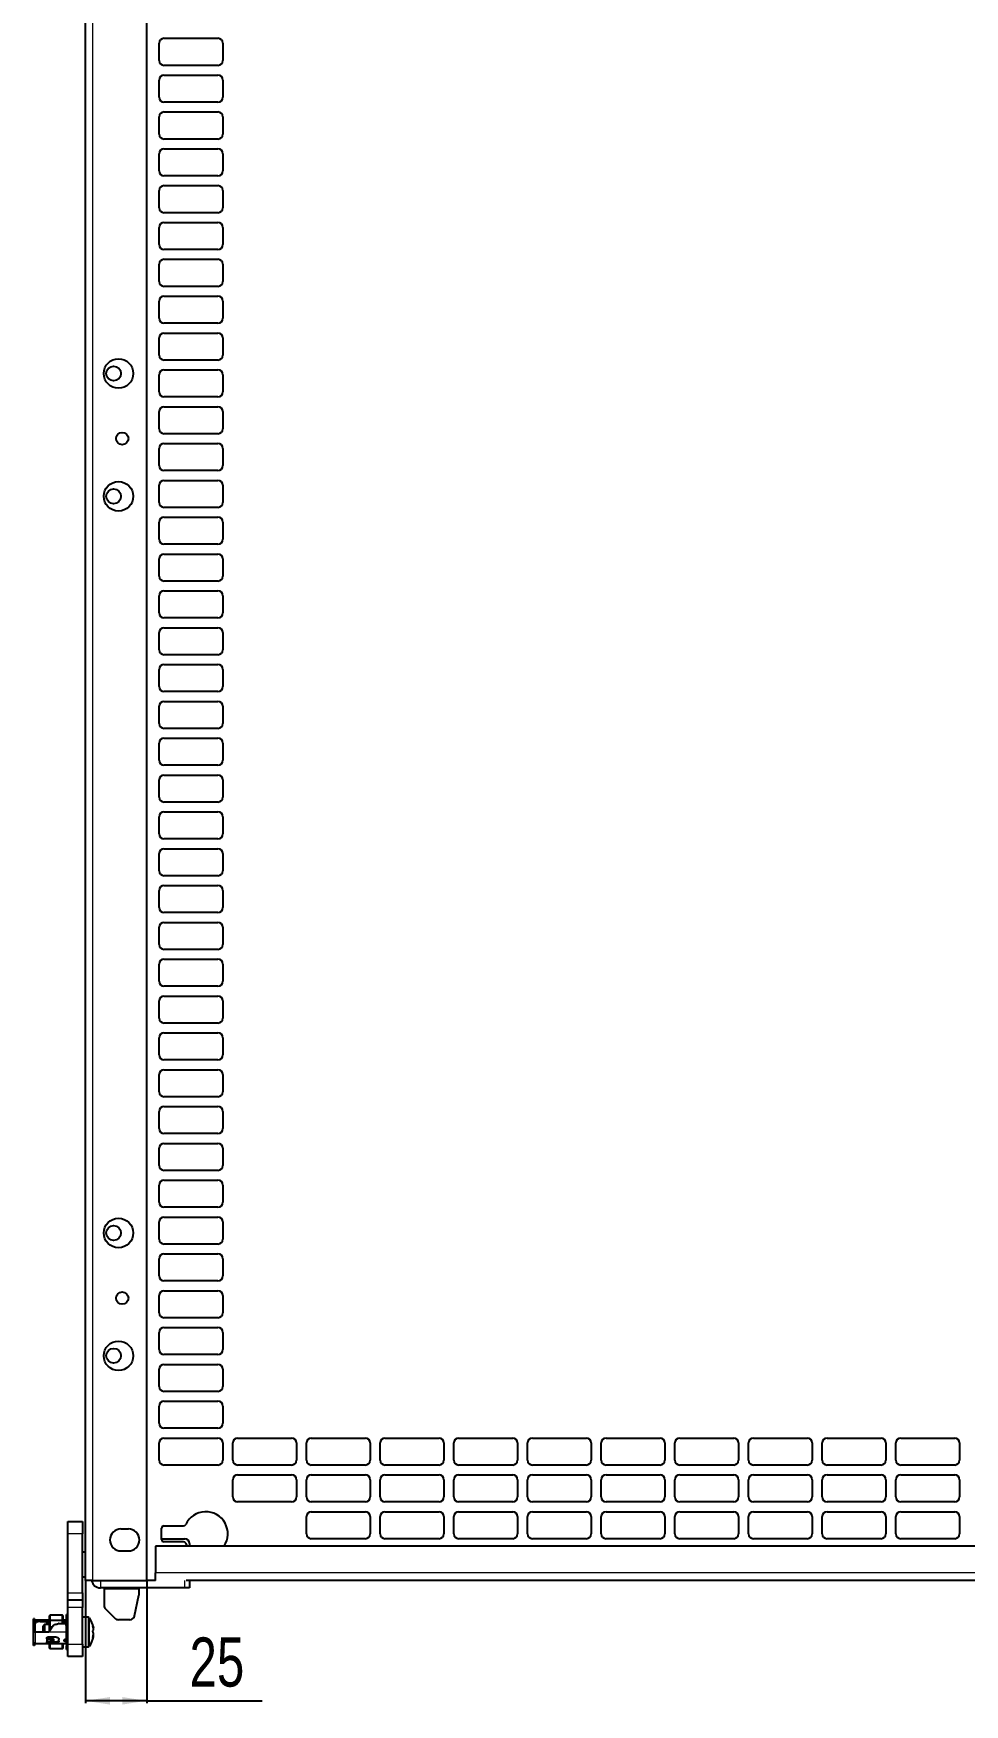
# Model space of a CAD drawing. Header units: millimetres. Extents: x -824 to 1032, y 378 to 1984.
# Drawn here: x 260 to 639, y 491 to 1171 of the extents above; entities that cross this region are included whole.
import ezdxf

# ---------------------------------------------------------------- set-up
doc = ezdxf.new("R2010")
doc.units = ezdxf.units.MM
doc.layers.add('FORMAT', color=7, linetype='Continuous')
doc.styles.add('SLDTEXTSTYLE0', font='TXT', dxfattribs={"width": 0.75})
doc.dimstyles.new('SLDDIMSTYLE0', dxfattribs={"dimtxt": 20, "dimasz": 10, "dimexe": 0, "dimexo": 0.0625, "dimgap": 5, "dimtad": 2, "dimdec": 1, "dimrnd": 1e-09, "dimzin": 12, "dimdsep": 46, "dimtxsty": 'SLDTEXTSTYLE0', "dimsah": 1, "dimcen": 0.09, "dimadec": 0, "dimazin": 3, "dimtfac": 1, "dimtofl": 0, "dimtmove": 0, "dimatfit": 3, "dimfxl": 0, "dimfrac": 2, "dimtolj": 1, "dimtzin": 12, "dimarcsym": 0})

# ---------------------------------------------------------------- blocks, each defined once
blk = doc.blocks.new('_D_7')
at = {"layer": 'FORMAT'}
for p, q in [((281.41, 541.08), (281.41, 491.09)), ((306.41, 541.08), (306.41, 491.09)), ((306.41, 492.09), (281.41, 492.09)), ((306.41, 492.09), (353.36, 492.09))]:
    blk.add_line(p, q, dxfattribs=at)
for points in [[(281.41, 492.09), (291.41, 490.55), (291.41, 493.62)], [(306.41, 492.09), (296.41, 493.62), (296.41, 490.55)]]:
    blk.add_solid(points, dxfattribs=at)
at = {"layer": 'FORMAT', "insert": (323.81, 517.87), "char_height": 20, "attachment_point": 1, "style": 'SLDTEXTSTYLE0'}
blk.add_mtext('25', dxfattribs=at)

msp = doc.modelspace()

# ---------------------------------------------------------------- linework, layer by layer
at = {"color": 7, "linetype": 'Continuous', "lineweight": 25}
for p, q in [((281.41, 541.09), (281.41, 1824.09)), ((306.41, 541.09), (306.41, 1794.89)), ((311.41, 1160.09), (311.41, 1167.09)), ((313.41, 1169.09), (335.41, 1169.09)), ((337.41, 1167.09), (337.41, 1160.09)), ((335.41, 1158.09), (313.41, 1158.09)), ((311.41, 1145.09), (311.41, 1152.09)), ((313.41, 1154.09), (335.41, 1154.09)), ((337.41, 1152.09), (337.41, 1145.09)), ((311.41, 1130.09), (311.41, 1137.09)), ((335.41, 1143.09), (313.41, 1143.09)), ((313.41, 1139.09), (335.41, 1139.09)), ((337.41, 1137.09), (337.41, 1130.09)), ((335.41, 1128.09), (313.41, 1128.09)), ((313.41, 1124.09), (335.41, 1124.09)), ((311.41, 1115.09), (311.41, 1122.09)), ((337.41, 1122.09), (337.41, 1115.09)), ((335.41, 1113.09), (313.41, 1113.09)), ((311.41, 1100.09), (311.41, 1107.09)), ((313.41, 1109.09), (335.41, 1109.09)), ((337.41, 1107.09), (337.41, 1100.09)), ((335.41, 1098.09), (313.41, 1098.09)), ((311.41, 1085.09), (311.41, 1092.09)), ((313.41, 1094.09), (335.41, 1094.09)), ((337.41, 1092.09), (337.41, 1085.09)), ((335.41, 1083.09), (313.41, 1083.09)), ((311.41, 1070.09), (311.41, 1077.09)), ((313.41, 1079.09), (335.41, 1079.09)), ((337.41, 1077.09), (337.41, 1070.09)), ((311.41, 1055.09), (311.41, 1062.09)), ((335.41, 1068.09), (313.41, 1068.09)), ((313.41, 1064.09), (335.41, 1064.09)), ((337.41, 1062.09), (337.41, 1055.09)), ((335.41, 1053.09), (313.41, 1053.09)), ((313.41, 1049.09), (335.41, 1049.09)), ((311.41, 1040.09), (311.41, 1047.09)), ((337.41, 1047.09), (337.41, 1040.09)), ((335.41, 1038.09), (313.41, 1038.09)), ((311.41, 1025.09), (311.41, 1032.09)), ((313.41, 1034.09), (335.41, 1034.09)), ((337.41, 1032.09), (337.41, 1025.09)), ((335.41, 1023.09), (313.41, 1023.09)), ((311.41, 1010.09), (311.41, 1017.09)), ((313.41, 1019.09), (335.41, 1019.09)), ((337.41, 1017.09), (337.41, 1010.09)), ((335.41, 1008.09), (313.41, 1008.09)), ((311.41, 995.09), (311.41, 1002.09)), ((313.41, 1004.09), (335.41, 1004.09)), ((337.41, 1002.09), (337.41, 995.09)), ((311.41, 980.09), (311.41, 987.09)), ((335.41, 993.09), (313.41, 993.09)), ((313.41, 989.09), (335.41, 989.09)), ((337.41, 987.09), (337.41, 980.09)), ((335.41, 978.09), (313.41, 978.09)), ((313.41, 974.09), (335.41, 974.09)), ((311.41, 965.09), (311.41, 972.09)), ((337.41, 972.09), (337.41, 965.09)), ((335.41, 963.09), (313.41, 963.09)), ((311.41, 950.09), (311.41, 957.09)), ((313.41, 959.09), (335.41, 959.09)), ((337.41, 957.09), (337.41, 950.09)), ((335.41, 948.09), (313.41, 948.09)), ((311.41, 935.09), (311.41, 942.09)), ((313.41, 944.09), (335.41, 944.09)), ((337.41, 942.09), (337.41, 935.09)), ((335.41, 933.09), (313.41, 933.09)), ((311.41, 920.09), (311.41, 927.09)), ((313.41, 929.09), (335.41, 929.09)), ((337.41, 927.09), (337.41, 920.09)), ((311.41, 905.09), (311.41, 912.09)), ((335.41, 918.09), (313.41, 918.09)), ((313.41, 914.09), (335.41, 914.09)), ((337.41, 912.09), (337.41, 905.09)), ((335.41, 903.09), (313.41, 903.09)), ((313.41, 899.09), (335.41, 899.09)), ((311.41, 890.09), (311.41, 897.09)), ((337.41, 897.09), (337.41, 890.09)), ((335.41, 888.09), (313.41, 888.09)), ((311.41, 875.09), (311.41, 882.09)), ((313.41, 884.09), (335.41, 884.09)), ((337.41, 882.09), (337.41, 875.09)), ((335.41, 873.09), (313.41, 873.09)), ((311.41, 860.09), (311.41, 867.09)), ((313.41, 869.09), (335.41, 869.09)), ((337.41, 867.09), (337.41, 860.09)), ((335.41, 858.09), (313.41, 858.09)), ((311.41, 845.09), (311.41, 852.09)), ((313.41, 854.09), (335.41, 854.09)), ((337.41, 852.09), (337.41, 845.09)), ((311.41, 830.09), (311.41, 837.09)), ((335.41, 843.09), (313.41, 843.09)), ((313.41, 839.09), (335.41, 839.09)), ((337.41, 837.09), (337.41, 830.09)), ((335.41, 828.09), (313.41, 828.09)), ((313.41, 824.09), (335.41, 824.09)), ((311.41, 815.09), (311.41, 822.09)), ((337.41, 822.09), (337.41, 815.09)), ((335.41, 813.09), (313.41, 813.09)), ((311.41, 800.09), (311.41, 807.09)), ((313.41, 809.09), (335.41, 809.09)), ((337.41, 807.09), (337.41, 800.09)), ((335.41, 798.09), (313.41, 798.09)), ((311.41, 785.09), (311.41, 792.09)), ((313.41, 794.09), (335.41, 794.09)), ((337.41, 792.09), (337.41, 785.09)), ((335.41, 783.09), (313.41, 783.09)), ((311.41, 770.09), (311.41, 777.09)), ((313.41, 779.09), (335.41, 779.09)), ((337.41, 777.09), (337.41, 770.09)), ((335.41, 768.09), (313.41, 768.09)), ((313.41, 764.09), (335.41, 764.09)), ((311.41, 755.09), (311.41, 762.09)), ((337.41, 762.09), (337.41, 755.09)), ((335.41, 753.09), (313.41, 753.09)), ((313.41, 749.09), (335.41, 749.09)), ((311.41, 740.09), (311.41, 747.09)), ((337.41, 747.09), (337.41, 740.09)), ((335.41, 738.09), (313.41, 738.09)), ((311.41, 725.09), (311.41, 732.09)), ((313.41, 734.09), (335.41, 734.09)), ((337.41, 732.09), (337.41, 725.09)), ((335.41, 723.09), (313.41, 723.09)), ((311.41, 710.09), (311.41, 717.09)), ((313.41, 719.09), (335.41, 719.09)), ((337.41, 717.09), (337.41, 710.09)), ((335.41, 708.09), (313.41, 708.09)), ((311.41, 695.09), (311.41, 702.09)), ((313.41, 704.09), (335.41, 704.09)), ((337.41, 702.09), (337.41, 695.09)), ((335.41, 693.09), (313.41, 693.09)), ((313.41, 689.09), (335.41, 689.09)), ((311.41, 680.09), (311.41, 687.09)), ((337.41, 687.09), (337.41, 680.09)), ((335.41, 678.09), (313.41, 678.09)), ((313.41, 674.09), (335.41, 674.09)), ((311.41, 665.09), (311.41, 672.09)), ((337.41, 672.09), (337.41, 665.09)), ((335.41, 663.09), (313.41, 663.09)), ((311.41, 650.09), (311.41, 657.09)), ((313.41, 659.09), (335.41, 659.09)), ((337.41, 657.09), (337.41, 650.09)), ((335.41, 648.09), (313.41, 648.09)), ((311.41, 635.09), (311.41, 642.09)), ((313.41, 644.09), (335.41, 644.09)), ((337.41, 642.09), (337.41, 635.09)), ((335.41, 633.09), (313.41, 633.09)), ((311.41, 620.09), (311.41, 627.09)), ((313.41, 629.09), (335.41, 629.09)), ((337.41, 627.09), (337.41, 620.09)), ((335.41, 618.09), (313.41, 618.09)), ((313.41, 614.09), (335.41, 614.09)), ((311.41, 605.09), (311.41, 612.09)), ((337.41, 612.09), (337.41, 605.09)), ((335.41, 603.09), (313.41, 603.09)), ((313.41, 599.09), (335.41, 599.09)), ((343.41, 599.09), (365.41, 599.09)), ((373.41, 599.09), (395.41, 599.09)), ((403.41, 599.09), (425.41, 599.09)), ((433.41, 599.09), (455.41, 599.09)), ((463.41, 599.09), (485.41, 599.09)), ((493.41, 599.09), (515.41, 599.09)), ((523.41, 599.09), (545.41, 599.09)), ((553.41, 599.09), (575.41, 599.09)), ((583.41, 599.09), (605.41, 599.09)), ((613.41, 599.09), (635.41, 599.09)), ((311.41, 590.09), (311.41, 597.09)), ((337.41, 597.09), (337.41, 590.09)), ((341.41, 590.09), (341.41, 597.09)), ((367.41, 597.09), (367.41, 590.09)), ((371.41, 590.09), (371.41, 597.09)), ((397.41, 597.09), (397.41, 590.09)), ((401.41, 590.09), (401.41, 597.09)), ((427.41, 597.09), (427.41, 590.09)), ((431.41, 590.09), (431.41, 597.09)), ((457.41, 597.09), (457.41, 590.09)), ((461.41, 590.09), (461.41, 597.09)), ((487.41, 597.09), (487.41, 590.09)), ((491.41, 590.09), (491.41, 597.09)), ((517.41, 597.09), (517.41, 590.09)), ((521.41, 590.09), (521.41, 597.09)), ((547.41, 597.09), (547.41, 590.09)), ((551.41, 590.09), (551.41, 597.09)), ((577.41, 597.09), (577.41, 590.09)), ((581.41, 590.09), (581.41, 597.09)), ((607.41, 597.09), (607.41, 590.09)), ((611.41, 590.09), (611.41, 597.09)), ((637.41, 597.09), (637.41, 590.09)), ((335.41, 588.09), (313.41, 588.09)), ((365.41, 588.09), (343.41, 588.09)), ((395.41, 588.09), (373.41, 588.09)), ((425.41, 588.09), (403.41, 588.09)), ((455.41, 588.09), (433.41, 588.09)), ((485.41, 588.09), (463.41, 588.09)), ((515.41, 588.09), (493.41, 588.09)), ((545.41, 588.09), (523.41, 588.09)), ((575.41, 588.09), (553.41, 588.09)), ((605.41, 588.09), (583.41, 588.09)), ((635.41, 588.09), (613.41, 588.09)), ((341.41, 575.09), (341.41, 582.09)), ((343.41, 584.09), (365.41, 584.09)), ((367.41, 582.09), (367.41, 575.09)), ((371.41, 575.09), (371.41, 582.09)), ((373.41, 584.09), (395.41, 584.09)), ((397.41, 582.09), (397.41, 575.09)), ((401.41, 575.09), (401.41, 582.09)), ((403.41, 584.09), (425.41, 584.09)), ((427.41, 582.09), (427.41, 575.09)), ((431.41, 575.09), (431.41, 582.09)), ((433.41, 584.09), (455.41, 584.09)), ((457.41, 582.09), (457.41, 575.09)), ((461.41, 575.09), (461.41, 582.09)), ((463.41, 584.09), (485.41, 584.09)), ((487.41, 582.09), (487.41, 575.09)), ((491.41, 575.09), (491.41, 582.09)), ((493.41, 584.09), (515.41, 584.09)), ((517.41, 582.09), (517.41, 575.09)), ((521.41, 575.09), (521.41, 582.09)), ((523.41, 584.09), (545.41, 584.09)), ((547.41, 582.09), (547.41, 575.09)), ((551.41, 575.09), (551.41, 582.09)), ((553.41, 584.09), (575.41, 584.09)), ((577.41, 582.09), (577.41, 575.09)), ((581.41, 575.09), (581.41, 582.09)), ((583.41, 584.09), (605.41, 584.09)), ((607.41, 582.09), (607.41, 575.09)), ((611.41, 575.09), (611.41, 582.09)), ((613.41, 584.09), (635.41, 584.09)), ((637.41, 582.09), (637.41, 575.09)), ((365.41, 573.09), (343.41, 573.09)), ((395.41, 573.09), (373.41, 573.09)), ((425.41, 573.09), (403.41, 573.09)), ((455.41, 573.09), (433.41, 573.09)), ((485.41, 573.09), (463.41, 573.09)), ((515.41, 573.09), (493.41, 573.09)), ((545.41, 573.09), (523.41, 573.09)), ((575.41, 573.09), (553.41, 573.09)), ((605.41, 573.09), (583.41, 573.09)), ((635.41, 573.09), (613.41, 573.09)), ((274.26, 565.09), (280.26, 565.09)), ((274.26, 560.09), (274.26, 565.09)), ((280.26, 565.09), (280.26, 560.09)), ((371.41, 560.09), (371.41, 567.09)), ((373.41, 569.09), (395.41, 569.09)), ((397.41, 567.09), (397.41, 560.09)), ((401.41, 560.09), (401.41, 567.09)), ((403.41, 569.09), (425.41, 569.09)), ((427.41, 567.09), (427.41, 560.09)), ((431.41, 560.09), (431.41, 567.09)), ((433.41, 569.09), (455.41, 569.09)), ((457.41, 567.09), (457.41, 560.09)), ((461.41, 560.09), (461.41, 567.09)), ((463.41, 569.09), (485.41, 569.09)), ((487.41, 567.09), (487.41, 560.09)), ((491.41, 560.09), (491.41, 567.09)), ((493.41, 569.09), (515.41, 569.09)), ((517.41, 567.09), (517.41, 560.09)), ((521.41, 560.09), (521.41, 567.09)), ((523.41, 569.09), (545.41, 569.09)), ((547.41, 567.09), (547.41, 560.09)), ((551.41, 560.09), (551.41, 567.09)), ((553.41, 569.09), (575.41, 569.09)), ((577.41, 567.09), (577.41, 560.09)), ((581.41, 560.09), (581.41, 567.09)), ((583.41, 569.09), (605.41, 569.09)), ((607.41, 567.09), (607.41, 560.09)), ((611.41, 560.09), (611.41, 567.09)), ((613.41, 569.09), (635.41, 569.09)), ((637.41, 567.09), (637.41, 560.09)), ((274.26, 536.09), (274.26, 560.09)), ((280.26, 536.09), (280.26, 560.09)), ((295.91, 562.09), (298.91, 562.09)), ((312.41, 557.83), (312.41, 562.33)), ((312.41, 558.09), (321.86, 558.09)), ((313.41, 563.33), (321.36, 563.33)), ((395.41, 558.09), (373.41, 558.09)), ((425.41, 558.09), (403.41, 558.09)), ((455.41, 558.09), (433.41, 558.09)), ((485.41, 558.09), (463.41, 558.09)), ((515.41, 558.09), (493.41, 558.09)), ((545.41, 558.09), (523.41, 558.09)), ((575.41, 558.09), (553.41, 558.09)), ((605.41, 558.09), (583.41, 558.09)), ((635.41, 558.09), (613.41, 558.09)), ((281.41, 552.59), (280.26, 552.59)), ((295.91, 553.09), (298.91, 553.09)), ((309.91, 555.08), (309.91, 544.18)), ((938.91, 555.08), (309.91, 555.08)), ((321.36, 556.83), (313.41, 556.83)), ((322.93, 555.08), (322.26, 556.25)), ((323.86, 556.09), (323.86, 555.08)), ((280.26, 542.59), (281.41, 542.59)), ((284.51, 541.09), (281.41, 541.09)), ((284.51, 541.09), (306.41, 541.09)), ((321.86, 538.09), (287.51, 538.09)), ((289.01, 538.09), (289.01, 537.49)), ((303.16, 538.09), (303.16, 537.49)), ((309.91, 541.09), (306.41, 541.09)), ((309.91, 541.08), (309.91, 544.18)), ((323.86, 538.09), (321.86, 538.09)), ((925.83, 541.08), (322.48, 541.08)), ((323.86, 541.08), (323.86, 538.09)), ((274.26, 533.09), (274.26, 536.09)), ((280.26, 533.09), (274.26, 533.09)), ((274.26, 530.09), (274.26, 533.09)), ((280.26, 536.09), (280.26, 533.09)), ((280.26, 533.09), (280.26, 530.09)), ((289.01, 537.49), (289.01, 530.91)), ((301.48, 526.69), (303.16, 535.09)), ((303.16, 537.49), (303.16, 535.09)), ((260.76, 525.52), (260.26, 525.52)), ((260.26, 521.91), (260.26, 525.52)), ((260.76, 525.52), (260.76, 521.91)), ((262.96, 524.94), (260.96, 524.94)), ((261.46, 524.48), (260.96, 524.48)), ((260.96, 524.48), (260.96, 524.03)), ((260.96, 524.03), (261.46, 524.03)), ((261.46, 524.03), (261.46, 524.48)), ((262.96, 524.44), (262.96, 524.94)), ((266.86, 524.94), (262.96, 524.94)), ((262.96, 524.44), (266.86, 524.44)), ((266.16, 524.03), (266.86, 524.03)), ((266.97, 526.93), (266.86, 526.7)), ((266.86, 524.75), (266.86, 526.7)), ((266.97, 524.78), (266.86, 524.75)), ((266.86, 522.09), (266.86, 524.75)), ((266.97, 526.93), (266.97, 524.78)), ((272.06, 526.93), (266.97, 526.93)), ((272.06, 524.78), (266.97, 524.78)), ((266.97, 524.78), (266.97, 522.09)), ((272.06, 524.78), (272.06, 526.93)), ((272.26, 526.8), (272.06, 526.93)), ((272.26, 524.76), (272.06, 524.78)), ((272.06, 523.59), (272.06, 524.78)), ((272.26, 526.8), (272.26, 524.76)), ((273.56, 524.94), (272.26, 524.94)), ((272.26, 524.76), (272.26, 523.59)), ((272.26, 524.44), (273.56, 524.44)), ((273.46, 524.24), (272.26, 524.24)), ((273.46, 524.24), (273.46, 523.21)), ((274.26, 527.19), (273.76, 527.19)), ((273.76, 521.92), (273.76, 527.19)), ((274.26, 515.09), (274.26, 530.09)), ((280.26, 515.09), (280.26, 530.09)), ((282.58, 526.09), (280.26, 526.09)), ((289.59, 529.5), (293.42, 525.67)), ((299.52, 525.09), (294.84, 525.09)), ((260.76, 521.91), (260.26, 521.91)), ((260.26, 520.22), (260.26, 521.91)), ((260.76, 520.22), (260.26, 520.22)), ((260.26, 520.09), (260.26, 520.22)), ((260.96, 520.09), (260.26, 520.09)), ((260.26, 515.94), (260.26, 520.09)), ((260.76, 521.91), (260.76, 520.22)), ((260.76, 520.22), (260.76, 520.09)), ((266.56, 520.09), (260.96, 520.09)), ((264.76, 523.09), (264.26, 522.59)), ((264.26, 520.09), (264.26, 522.59)), ((266.86, 523.09), (264.76, 523.09)), ((264.76, 523.09), (264.76, 520.09)), ((265.66, 523.79), (265.66, 523.63)), ((265.66, 523.63), (266.86, 523.75)), ((265.66, 523.63), (265.66, 523.09)), ((265.66, 517.27), (265.66, 517.59)), ((265.66, 517.27), (265.66, 516.14)), ((269.46, 518.04), (266.16, 518.04)), ((267.71, 522.09), (266.56, 520.09)), ((266.97, 522.09), (266.86, 522.09)), ((266.86, 520.61), (266.86, 522.09)), ((266.86, 517.31), (266.86, 518.04)), ((267.71, 522.09), (266.97, 522.09)), ((266.97, 522.09), (266.97, 520.81)), ((266.97, 518.04), (266.97, 517.26)), ((268.54, 517.03), (268.31, 517.33)), ((270.66, 523.59), (272.81, 523.59)), ((273.46, 523.54), (273.56, 523.54)), ((273.76, 523.09), (273.52, 523.09)), ((273.56, 522.84), (273.56, 520.09)), ((273.76, 521.53), (273.56, 521.54)), ((273.76, 520.09), (273.56, 520.09)), ((273.76, 521.92), (274.26, 521.92)), ((273.76, 521.39), (273.76, 521.92)), ((274.26, 521.39), (273.76, 521.39)), ((273.76, 515.76), (273.76, 520.09)), ((273.76, 520.09), (274.26, 520.09)), ((260.26, 514.65), (260.26, 515.94)), ((260.76, 514.65), (260.26, 514.65)), ((260.76, 515.27), (260.76, 514.65)), ((262.96, 515.24), (260.96, 515.24)), ((273.56, 515.24), (262.96, 515.24)), ((265.66, 515.93), (265.66, 516.14)), ((269.46, 515.69), (266.16, 515.69)), ((266.86, 513.47), (266.86, 515.24)), ((266.86, 513.47), (266.97, 513.24)), ((266.97, 515.24), (266.97, 513.24)), ((272.06, 513.24), (266.97, 513.24)), ((267.74, 516.14), (269.46, 516.14)), ((268.59, 516.89), (268.59, 516.86)), ((270.66, 516.33), (270.66, 517.01)), ((272.06, 513.24), (272.06, 515.24)), ((272.06, 513.24), (272.26, 513.37)), ((272.26, 515.24), (272.26, 513.37)), ((272.76, 516.6), (272.76, 516.72)), ((273.31, 517.13), (273.56, 517.13)), ((273.31, 516.63), (273.56, 516.63)), ((273.31, 516.24), (273.56, 516.24)), ((273.46, 517.13), (273.46, 516.63)), ((273.46, 517.09), (273.72, 517.09)), ((274.26, 515.76), (273.76, 515.76)), ((273.76, 515.76), (273.76, 514.45)), ((274.26, 514.45), (273.76, 514.45)), ((273.76, 512.99), (273.76, 514.45)), ((273.76, 512.99), (274.26, 512.99)), ((274.26, 510.09), (274.26, 515.09)), ((280.26, 515.09), (280.26, 510.09)), ((280.26, 514.09), (282.58, 514.09)), ((280.26, 510.09), (274.26, 510.09))]:
    msp.add_line(p, q, dxfattribs=at)
at = {"color": 8, "linetype": 'Continuous', "lineweight": 18}
for p, q in [((284.51, 541.09), (284.51, 1794.89)), ((280.26, 560.09), (274.26, 560.09)), ((287.51, 541.09), (287.51, 538.09)), ((938.91, 544.18), (309.91, 544.18)), ((321.86, 538.09), (321.86, 541.08)), ((274.26, 536.09), (280.26, 536.09)), ((303.16, 537.49), (289.01, 537.49)), ((273.56, 523.54), (273.56, 524.44)), ((280.26, 530.09), (274.26, 530.09)), ((282.58, 526.09), (282.58, 523.65)), ((283.02, 525.86), (283.02, 523.51)), ((260.96, 523.83), (260.96, 520.09)), ((260.96, 520.09), (260.96, 515.24)), ((273.56, 520.09), (266.56, 520.09)), ((273.56, 517.13), (273.56, 520.09)), ((282.58, 523.65), (282.58, 514.09)), ((283.02, 523.51), (283.02, 514.31)), ((266.16, 516.14), (266.16, 515.69)), ((269.46, 515.69), (269.46, 516.14)), ((273.31, 516.63), (273.31, 516.24)), ((273.56, 515.24), (273.56, 516.24)), ((274.26, 515.09), (280.26, 515.09))]:
    msp.add_line(p, q, dxfattribs=at)
at = {"color": 7, "linetype": 'Continuous', "lineweight": 25, "flags": 128}
for points in [[(260.96, 524.94), (260.82, 524.92), (260.76, 524.91)], [(273.76, 524.47), (273.7, 524.45), (273.56, 524.44)], [(273.76, 523.56), (273.7, 523.55), (273.56, 523.54)], [(273.46, 516.96), (273.5, 517.05), (273.52, 517.09)], [(273.76, 517.01), (273.75, 517.04), (273.74, 517.06), (273.72, 517.08), (273.7, 517.1), (273.67, 517.11), (273.63, 517.12), (273.6, 517.13), (273.56, 517.13)], [(273.76, 516.61), (273.7, 516.62), (273.56, 516.63)]]:
    msp.add_lwpolyline(points, dxfattribs=at)
at = {"color": 7, "linetype": 'Continuous', "lineweight": 25}
for centre, radius in [((294.91, 1032.59), 6), ((292.91, 1032.59), 3), ((296.41, 1006.09), 2.5), ((294.91, 982.59), 6), ((292.91, 982.59), 3), ((294.91, 682.59), 6), ((292.91, 682.59), 3), ((296.41, 656.09), 2.5), ((294.91, 632.59), 6), ((292.91, 632.59), 3)]:
    msp.add_circle(centre, radius, dxfattribs=at)
for centre, radius, start, end in [((313.41, 1167.09), 2, 90, 180), ((335.41, 1167.09), 2, 0, 90), ((313.41, 1160.09), 2, 180, 270), ((335.41, 1160.09), 2, 270, 0), ((313.41, 1152.09), 2, 90, 180), ((335.41, 1152.09), 2, 0, 90), ((313.41, 1145.09), 2, 180, 270), ((335.41, 1145.09), 2, 270, 0), ((313.41, 1137.09), 2, 90, 180), ((335.41, 1137.09), 2, 0, 90), ((313.41, 1130.09), 2, 180, 270), ((335.41, 1130.09), 2, 270, 0), ((313.41, 1122.09), 2, 90, 180), ((335.41, 1122.09), 2, 0, 90), ((313.41, 1115.09), 2, 180, 270), ((335.41, 1115.09), 2, 270, 0), ((313.41, 1107.09), 2, 90, 180), ((335.41, 1107.09), 2, 0, 90), ((313.41, 1100.09), 2, 180, 270), ((335.41, 1100.09), 2, 270, 0), ((313.41, 1092.09), 2, 90, 180), ((335.41, 1092.09), 2, 0, 90), ((313.41, 1085.09), 2, 180, 270), ((335.41, 1085.09), 2, 270, 0), ((313.41, 1077.09), 2, 90, 180), ((335.41, 1077.09), 2, 0, 90), ((313.41, 1070.09), 2, 180, 270), ((335.41, 1070.09), 2, 270, 0), ((313.41, 1062.09), 2, 90, 180), ((335.41, 1062.09), 2, 0, 90), ((313.41, 1055.09), 2, 180, 270), ((335.41, 1055.09), 2, 270, 0), ((313.41, 1047.09), 2, 90, 180), ((335.41, 1047.09), 2, 0, 90), ((313.41, 1040.09), 2, 180, 270), ((335.41, 1040.09), 2, 270, 0), ((313.41, 1032.09), 2, 90, 180), ((335.41, 1032.09), 2, 0, 90), ((313.41, 1025.09), 2, 180, 270), ((335.41, 1025.09), 2, 270, 0), ((313.41, 1017.09), 2, 90, 180), ((335.41, 1017.09), 2, 0, 90), ((313.41, 1010.09), 2, 180, 270), ((335.41, 1010.09), 2, 270, 0), ((313.41, 1002.09), 2, 90, 180), ((335.41, 1002.09), 2, 0, 90), ((313.41, 995.09), 2, 180, 270), ((335.41, 995.09), 2, 270, 0), ((313.41, 987.09), 2, 90, 180), ((335.41, 987.09), 2, 0, 90), ((313.41, 980.09), 2, 180, 270), ((335.41, 980.09), 2, 270, 0), ((313.41, 972.09), 2, 90, 180), ((335.41, 972.09), 2, 0, 90), ((313.41, 965.09), 2, 180, 270), ((335.41, 965.09), 2, 270, 0), ((313.41, 957.09), 2, 90, 180), ((335.41, 957.09), 2, 0, 90), ((313.41, 950.09), 2, 180, 270), ((335.41, 950.09), 2, 270, 0), ((313.41, 942.09), 2, 90, 180), ((335.41, 942.09), 2, 0, 90), ((313.41, 935.09), 2, 180, 270), ((335.41, 935.09), 2, 270, 0), ((313.41, 927.09), 2, 90, 180), ((335.41, 927.09), 2, 0, 90), ((313.41, 920.09), 2, 180, 270), ((335.41, 920.09), 2, 270, 0), ((313.41, 912.09), 2, 90, 180), ((335.41, 912.09), 2, 0, 90), ((313.41, 905.09), 2, 180, 270), ((313.41, 897.09), 2, 90, 180), ((335.41, 905.09), 2, 270, 0), ((335.41, 897.09), 2, 0, 90), ((313.41, 890.09), 2, 180, 270), ((335.41, 890.09), 2, 270, 0), ((313.41, 882.09), 2, 90, 180), ((335.41, 882.09), 2, 0, 90), ((313.41, 875.09), 2, 180, 270), ((335.41, 875.09), 2, 270, 0), ((313.41, 867.09), 2, 90, 180), ((335.41, 867.09), 2, 0, 90), ((313.41, 860.09), 2, 180, 270), ((335.41, 860.09), 2, 270, 0), ((313.41, 852.09), 2, 90, 180), ((335.41, 852.09), 2, 0, 90), ((313.41, 845.09), 2, 180, 270), ((335.41, 845.09), 2, 270, 0), ((313.41, 837.09), 2, 90, 180), ((335.41, 837.09), 2, 0, 90), ((313.41, 830.09), 2, 180, 270), ((313.41, 822.09), 2, 90, 180), ((335.41, 830.09), 2, 270, 0), ((335.41, 822.09), 2, 0, 90), ((313.41, 815.09), 2, 180, 270), ((335.41, 815.09), 2, 270, 0), ((313.41, 807.09), 2, 90, 180), ((335.41, 807.09), 2, 0, 90), ((313.41, 800.09), 2, 180, 270), ((335.41, 800.09), 2, 270, 0), ((313.41, 792.09), 2, 90, 180), ((335.41, 792.09), 2, 0, 90), ((313.41, 785.09), 2, 180, 270), ((335.41, 785.09), 2, 270, 0), ((313.41, 777.09), 2, 90, 180), ((335.41, 777.09), 2, 0, 90), ((313.41, 770.09), 2, 180, 270), ((335.41, 770.09), 2, 270, 0), ((313.41, 762.09), 2, 90, 180), ((335.41, 762.09), 2, 0, 90), ((313.41, 755.09), 2, 180, 270), ((313.41, 747.09), 2, 90, 180), ((335.41, 755.09), 2, 270, 0), ((335.41, 747.09), 2, 0, 90), ((313.41, 740.09), 2, 180, 270), ((335.41, 740.09), 2, 270, 0), ((313.41, 732.09), 2, 90, 180), ((335.41, 732.09), 2, 0, 90), ((313.41, 725.09), 2, 180, 270), ((335.41, 725.09), 2, 270, 0), ((313.41, 717.09), 2, 90, 180), ((335.41, 717.09), 2, 0, 90), ((313.41, 710.09), 2, 180, 270), ((335.41, 710.09), 2, 270, 0), ((313.41, 702.09), 2, 90, 180), ((335.41, 702.09), 2, 0, 90), ((313.41, 695.09), 2, 180, 270), ((335.41, 695.09), 2, 270, 0), ((313.41, 687.09), 2, 90, 180), ((335.41, 687.09), 2, 0, 90), ((313.41, 680.09), 2, 180, 270), ((313.41, 672.09), 2, 90, 180), ((335.41, 680.09), 2, 270, 0), ((335.41, 672.09), 2, 0, 90), ((313.41, 665.09), 2, 180, 270), ((335.41, 665.09), 2, 270, 0), ((313.41, 657.09), 2, 90, 180), ((335.41, 657.09), 2, 0, 90), ((313.41, 650.09), 2, 180, 270), ((335.41, 650.09), 2, 270, 0), ((313.41, 642.09), 2, 90, 180), ((335.41, 642.09), 2, 0, 90), ((313.41, 635.09), 2, 180, 270), ((335.41, 635.09), 2, 270, 0), ((313.41, 627.09), 2, 90, 180), ((335.41, 627.09), 2, 0, 90), ((313.41, 620.09), 2, 180, 270), ((335.41, 620.09), 2, 270, 0), ((313.41, 612.09), 2, 90, 180), ((335.41, 612.09), 2, 0, 90), ((313.41, 605.09), 2, 180, 270), ((313.41, 597.09), 2, 90, 180), ((335.41, 605.09), 2, 270, 0), ((335.41, 597.09), 2, 0, 90), ((343.41, 597.09), 2, 90, 180), ((365.41, 597.09), 2, 0, 90), ((373.41, 597.09), 2, 90, 180), ((395.41, 597.09), 2, 0, 90), ((403.41, 597.09), 2, 90, 180), ((425.41, 597.09), 2, 0, 90), ((433.41, 597.09), 2, 90, 180), ((455.41, 597.09), 2, 0, 90), ((463.41, 597.09), 2, 90, 180), ((485.41, 597.09), 2, 0, 90), ((493.41, 597.09), 2, 90, 180), ((515.41, 597.09), 2, 0, 90), ((523.41, 597.09), 2, 90, 180), ((545.41, 597.09), 2, 0, 90), ((553.41, 597.09), 2, 90, 180), ((575.41, 597.09), 2, 0, 90), ((583.41, 597.09), 2, 90, 180), ((605.41, 597.09), 2, 0, 90), ((613.41, 597.09), 2, 90, 180), ((635.41, 597.09), 2, 0, 90), ((313.41, 590.09), 2, 180, 270), ((335.41, 590.09), 2, 270, 0), ((343.41, 590.09), 2, 180, 270), ((365.41, 590.09), 2, 270, 0), ((373.41, 590.09), 2, 180, 270), ((395.41, 590.09), 2, 270, 0), ((403.41, 590.09), 2, 180, 270), ((425.41, 590.09), 2, 270, 0), ((433.41, 590.09), 2, 180, 270), ((455.41, 590.09), 2, 270, 0), ((463.41, 590.09), 2, 180, 270), ((485.41, 590.09), 2, 270, 0), ((493.41, 590.09), 2, 180, 270), ((515.41, 590.09), 2, 270, 0), ((523.41, 590.09), 2, 180, 270), ((545.41, 590.09), 2, 270, 0), ((553.41, 590.09), 2, 180, 270), ((575.41, 590.09), 2, 270, 0), ((583.41, 590.09), 2, 180, 270), ((605.41, 590.09), 2, 270, 0), ((613.41, 590.09), 2, 180, 270), ((635.41, 590.09), 2, 270, 0), ((343.41, 582.09), 2, 90, 180), ((365.41, 582.09), 2, 0, 90), ((373.41, 582.09), 2, 90, 180), ((395.41, 582.09), 2, 0, 90), ((403.41, 582.09), 2, 90, 180), ((425.41, 582.09), 2, 0, 90), ((433.41, 582.09), 2, 90, 180), ((455.41, 582.09), 2, 0, 90), ((463.41, 582.09), 2, 90, 180), ((485.41, 582.09), 2, 0, 90), ((493.41, 582.09), 2, 90, 180), ((515.41, 582.09), 2, 0, 90), ((523.41, 582.09), 2, 90, 180), ((545.41, 582.09), 2, 0, 90), ((553.41, 582.09), 2, 90, 180), ((575.41, 582.09), 2, 0, 90), ((583.41, 582.09), 2, 90, 180), ((605.41, 582.09), 2, 0, 90), ((613.41, 582.09), 2, 90, 180), ((635.41, 582.09), 2, 0, 90), ((343.41, 575.09), 2, 180, 270), ((365.41, 575.09), 2, 270, 0), ((373.41, 575.09), 2, 180, 270), ((395.41, 575.09), 2, 270, 0), ((403.41, 575.09), 2, 180, 270), ((425.41, 575.09), 2, 270, 0), ((433.41, 575.09), 2, 180, 270), ((455.41, 575.09), 2, 270, 0), ((463.41, 575.09), 2, 180, 270), ((485.41, 575.09), 2, 270, 0), ((493.41, 575.09), 2, 180, 270), ((515.41, 575.09), 2, 270, 0), ((523.41, 575.09), 2, 180, 270), ((545.41, 575.09), 2, 270, 0), ((553.41, 575.09), 2, 180, 270), ((575.41, 575.09), 2, 270, 0), ((583.41, 575.09), 2, 180, 270), ((605.41, 575.09), 2, 270, 0), ((613.41, 575.09), 2, 180, 270), ((635.41, 575.09), 2, 270, 0), ((330.41, 560.08), 9, 326.25101, 154.84934), ((373.41, 567.09), 2, 90, 180), ((395.41, 567.09), 2, 0, 90), ((403.41, 567.09), 2, 90, 180), ((425.41, 567.09), 2, 0, 90), ((433.41, 567.09), 2, 90, 180), ((455.41, 567.09), 2, 0, 90), ((463.41, 567.09), 2, 90, 180), ((485.41, 567.09), 2, 0, 90), ((493.41, 567.09), 2, 90, 180), ((515.41, 567.09), 2, 0, 90), ((523.41, 567.09), 2, 90, 180), ((545.41, 567.09), 2, 0, 90), ((553.41, 567.09), 2, 90, 180), ((575.41, 567.09), 2, 0, 90), ((583.41, 567.09), 2, 90, 180), ((605.41, 567.09), 2, 0, 90), ((613.41, 567.09), 2, 90, 180), ((635.41, 567.09), 2, 0, 90), ((295.91, 557.59), 4.5, 90, 270), ((298.91, 557.59), 4.5, 270, 90), ((313.41, 562.33), 1, 90, 180), ((321.36, 564.33), 1, 270, 334.84934), ((321.86, 556.09), 2, 0, 90), ((373.41, 560.09), 2, 180, 270), ((395.41, 560.09), 2, 270, 0), ((403.41, 560.09), 2, 180, 270), ((425.41, 560.09), 2, 270, 0), ((433.41, 560.09), 2, 180, 270), ((455.41, 560.09), 2, 270, 0), ((463.41, 560.09), 2, 180, 270), ((485.41, 560.09), 2, 270, 0), ((493.41, 560.09), 2, 180, 270), ((515.41, 560.09), 2, 270, 0), ((523.41, 560.09), 2, 180, 270), ((545.41, 560.09), 2, 270, 0), ((553.41, 560.09), 2, 180, 270), ((575.41, 560.09), 2, 270, 0), ((583.41, 560.09), 2, 180, 270), ((605.41, 560.09), 2, 270, 0), ((613.41, 560.09), 2, 180, 270), ((635.41, 560.09), 2, 270, 0), ((313.41, 557.83), 1, 180, 270), ((321.36, 555.83), 1, 25.15066, 90), ((287.51, 541.69), 3.6, 189.59407, 270), ((291.01, 530.91), 2, 180, 225), ((260.96, 524.24), 0.2, 90, 180), ((273.56, 525.14), 0.2, 270, 360), ((282.58, 525.55), 0.54, 35.25153, 90), ((274.86, 520.09), 10, 11.02634, 35.25153), ((294.84, 527.09), 2, 225, 270), ((299.52, 527.09), 2, 270, 348.69007), ((270.66, 522.84), 0.75, 90, 105.04836), ((272.81, 522.84), 0.75, 0, 90), ((273.66, 523.17), 0.0996, 305.53317, 356.07208), ((274.86, 520.09), 10, 324.74847, 348.9291), ((260.96, 515.94), 0.7, 180, 270), ((273.58, 516.06), 0.183, 7.33387, 95.81244), ((273.56, 515.04), 0.2, 0, 90), ((282.58, 514.63), 0.54, 270, 324.74847)]:
    msp.add_arc(centre, radius, start, end, dxfattribs=at)
for points, knots in [([(260.96, 524.94), (260.96, 524.9), (260.96, 524.84), (260.96, 524.59), (260.96, 524.48)], [0, 0, 0, 0, 0.559866, 1, 1, 1, 1]), ([(262.96, 524.94), (262.68, 524.9), (262.18, 524.84), (261.68, 524.59), (261.46, 524.48)], [0, 0, 0, 0, 0.559911, 1, 1, 1, 1]), ([(262.96, 524.44), (262.68, 524.41), (262.18, 524.37), (261.68, 524.13), (261.46, 524.03)], [0, 0, 0, 0, 0.559868, 1, 1, 1, 1]), ([(265.66, 523.79), (265.66, 523.82), (265.67, 523.88), (265.76, 523.95), (265.89, 524), (266.03, 524.02), (266.12, 524.03), (266.16, 524.03)], [0, 0, 0, 0, 0.214295, 0.42863, 0.64223, 0.856153, 1, 1, 1, 1]), ([(265.66, 517.59), (265.66, 517.64), (265.67, 517.74), (265.76, 517.87), (265.89, 517.97), (266.03, 518.03), (266.12, 518.03), (266.16, 518.04)], [0, 0, 0, 0, 0.214373, 0.428779, 0.642592, 0.856666, 1, 1, 1, 1]), ([(265.66, 517.56), (266.09, 517.46), (266.68, 517.33), (267.49, 517.21), (267.78, 517.33), (267.93, 517.39)], [0, 0, 0, 0, 0.56666, 0.780905, 1, 1, 1, 1]), ([(265.66, 517.27), (266.16, 517.16), (266.83, 517.02), (267.72, 516.9), (268.03, 517.03), (268.18, 517.09)], [0, 0, 0, 0, 0.587693, 0.790818, 1, 1, 1, 1]), ([(267.71, 522.09), (267.88, 522.3), (268.23, 522.75), (269.22, 523.22), (269.98, 523.43), (270.46, 523.56)], [0, 0, 0, 0, 0.254027, 0.526591, 1, 1, 1, 1]), ([(267.93, 517.39), (267.98, 517.41), (268.08, 517.43), (268.19, 517.42), (268.25, 517.38), (268.27, 517.37)], [0, 0, 0, 0, 0.369126, 0.738256, 1, 1, 1, 1]), ([(268.31, 517.32), (268.3, 517.34), (268.29, 517.35), (268.27, 517.37), (268.27, 517.37)], [0, 0, 0, 0, 0.872289, 1, 1, 1, 1]), ([(269.46, 518.04), (269.59, 518.02), (269.86, 518), (270.22, 517.81), (270.49, 517.55), (270.64, 517.27), (270.65, 517.09), (270.66, 517.01)], [0, 0, 0, 0, 0.213238, 0.42649, 0.63916, 0.849598, 1, 1, 1, 1]), ([(273.76, 522.86), (273.76, 522.85), (273.76, 522.83), (273.74, 522.8), (273.7, 522.77), (273.62, 522.76), (273.57, 522.75), (273.55, 522.75)], [0, 0, 0, 0, 0.187462, 0.362386, 0.517277, 0.750642, 1, 1, 1, 1]), ([(273.76, 521.8), (273.76, 521.79), (273.76, 521.77), (273.74, 521.75), (273.7, 521.73), (273.63, 521.73), (273.58, 521.74), (273.56, 521.74)], [0, 0, 0, 0, 0.195302, 0.377541, 0.538909, 0.761383, 1, 1, 1, 1]), ([(284.46, 517.83), (284.46, 517.84), (284.46, 517.85), (284.47, 517.91), (284.51, 518.1), (284.59, 518.45), (284.66, 518.9), (284.69, 519.31), (284.67, 519.73), (284.59, 519.99), (284.51, 520.19), (284.48, 520.29), (284.46, 520.34), (284.46, 520.38), (284.46, 520.41), (284.46, 520.44), (284.47, 520.48), (284.53, 520.61), (284.62, 520.74), (284.69, 521), (284.68, 521.41), (284.62, 521.88), (284.54, 522.28), (284.48, 522.53), (284.47, 522.6), (284.46, 522.64), (284.46, 522.65), (284.46, 522.66), (284.47, 522.65), (284.51, 522.55), (284.6, 522.31), (284.66, 522.06), (284.69, 521.93), (284.68, 521.94), (284.68, 521.95)], [0, 0, 0, 0, 0.003345, 0.008051, 0.021089, 0.079366, 0.148702, 0.192613, 0.236883, 0.333397, 0.365116, 0.38101, 0.389, 0.39245, 0.395936, 0.398929, 0.404202, 0.420534, 0.496786, 0.57371, 0.618848, 0.683268, 0.755446, 0.773497, 0.782566, 0.786215, 0.789905, 0.793055, 0.797819, 0.811366, 0.872185, 0.942602, 0.985944, 1, 1, 1, 1]), ([(284.67, 518.17), (284.68, 518.19), (284.69, 518.26), (284.67, 518.22), (284.6, 518.05), (284.52, 517.9), (284.5, 517.85), (284.48, 517.83), (284.47, 517.81), (284.46, 517.82), (284.46, 517.83), (284.46, 517.83)], [0, 0, 0, 0, 0.080401, 0.295603, 0.713246, 0.816348, 0.881908, 0.925057, 0.968454, 0.985778, 1, 1, 1, 1]), ([(284.62, 521.63), (284.64, 521.63), (284.67, 521.62), (284.69, 521.72), (284.67, 521.86), (284.67, 521.94)], [0, 0, 0, 0, 0.323505, 0.667834, 1, 1, 1, 1]), ([(284.66, 518.24), (284.66, 518.24), (284.68, 518.34), (284.68, 518.5), (284.68, 518.63), (284.66, 518.64), (284.66, 518.64)], [0, 0, 0, 0, 0.021687, 0.47072, 0.923421, 1, 1, 1, 1]), ([(265.66, 516.14), (266.16, 516.07), (266.83, 515.99), (267.72, 516.1), (268.03, 516.27), (268.18, 516.35)], [0, 0, 0, 0, 0.587693, 0.790818, 1, 1, 1, 1]), ([(266.16, 515.69), (266.1, 515.69), (265.99, 515.7), (265.84, 515.73), (265.73, 515.79), (265.67, 515.86), (265.66, 515.91), (265.66, 515.93)], [0, 0, 0, 0, 0.214445, 0.428893, 0.643239, 0.857188, 1, 1, 1, 1]), ([(268.59, 516.89), (268.58, 516.93), (268.57, 517.01), (268.5, 517.08), (268.38, 517.12), (268.27, 517.11), (268.2, 517.09), (268.18, 517.09)], [0, 0, 0, 0, 0.225883, 0.451767, 0.67765, 0.903524, 1, 1, 1, 1]), ([(268.18, 516.35), (268.23, 516.38), (268.33, 516.43), (268.45, 516.55), (268.54, 516.68), (268.58, 516.79), (268.58, 516.85), (268.59, 516.86)], [0, 0, 0, 0, 0.225867, 0.451734, 0.677598, 0.903479, 1, 1, 1, 1]), ([(269.46, 516.14), (269.59, 516.15), (269.86, 516.16), (270.22, 516.25), (270.49, 516.4), (270.64, 516.6), (270.65, 516.74), (270.66, 516.8)], [0, 0, 0, 0, 0.2128745, 0.4257668, 0.6379374, 0.8473525, 1, 1, 1, 1]), ([(270.66, 516.33), (270.65, 516.25), (270.62, 516.09), (270.42, 515.9), (270.12, 515.77), (269.79, 515.7), (269.56, 515.69), (269.46, 515.69)], [0, 0, 0, 0, 0.212833, 0.42585, 0.635542, 0.846587, 1, 1, 1, 1]), ([(272.76, 516.72), (272.76, 516.76), (272.78, 516.85), (272.87, 516.98), (273.01, 517.07), (273.16, 517.13), (273.27, 517.13), (273.31, 517.13)], [0, 0, 0, 0, 0.214305, 0.42865, 0.642279, 0.856223, 1, 1, 1, 1]), ([(273.31, 516.24), (273.25, 516.24), (273.12, 516.25), (272.96, 516.31), (272.83, 516.4), (272.77, 516.5), (272.76, 516.57), (272.76, 516.6)], [0, 0, 0, 0, 0.214393, 0.428789, 0.643061, 0.856854, 1, 1, 1, 1]), ([(272.8, 516.86), (272.82, 516.83), (272.87, 516.76), (273.01, 516.68), (273.16, 516.64), (273.27, 516.64), (273.31, 516.63)], [0, 0, 0, 0, 0.252501, 0.531568, 0.811143, 1, 1, 1, 1])]:
    msp.add_open_spline(points, degree=3, knots=knots, dxfattribs=at)
at = {"color": 8, "linetype": 'Continuous', "lineweight": 18}
msp.add_open_spline([(268.18, 517.09), (268.14, 517.14), (268.07, 517.22), (267.99, 517.33), (267.95, 517.38), (267.93, 517.39)], degree=3, knots=[0, 0, 0, 0, 0.502362, 0.815418, 1, 1, 1, 1], dxfattribs=at)

# ---------------------------------------------------------------- dimensions: what is measured, and where the dimension line sits
at = {"layer": 'FORMAT'}
dim = msp.add_linear_dim(base=(281.41, 492.09), p1=(306.41, 541.09), p2=(281.41, 541.09), dimstyle='SLDDIMSTYLE0', dxfattribs=at)
dim.commit()
dim.dimension.update_dxf_attribs({"geometry": '_D_7', "text_midpoint": (338.58, 492.09), "dimtype": 160})

doc.saveas('drawing.dxf')
